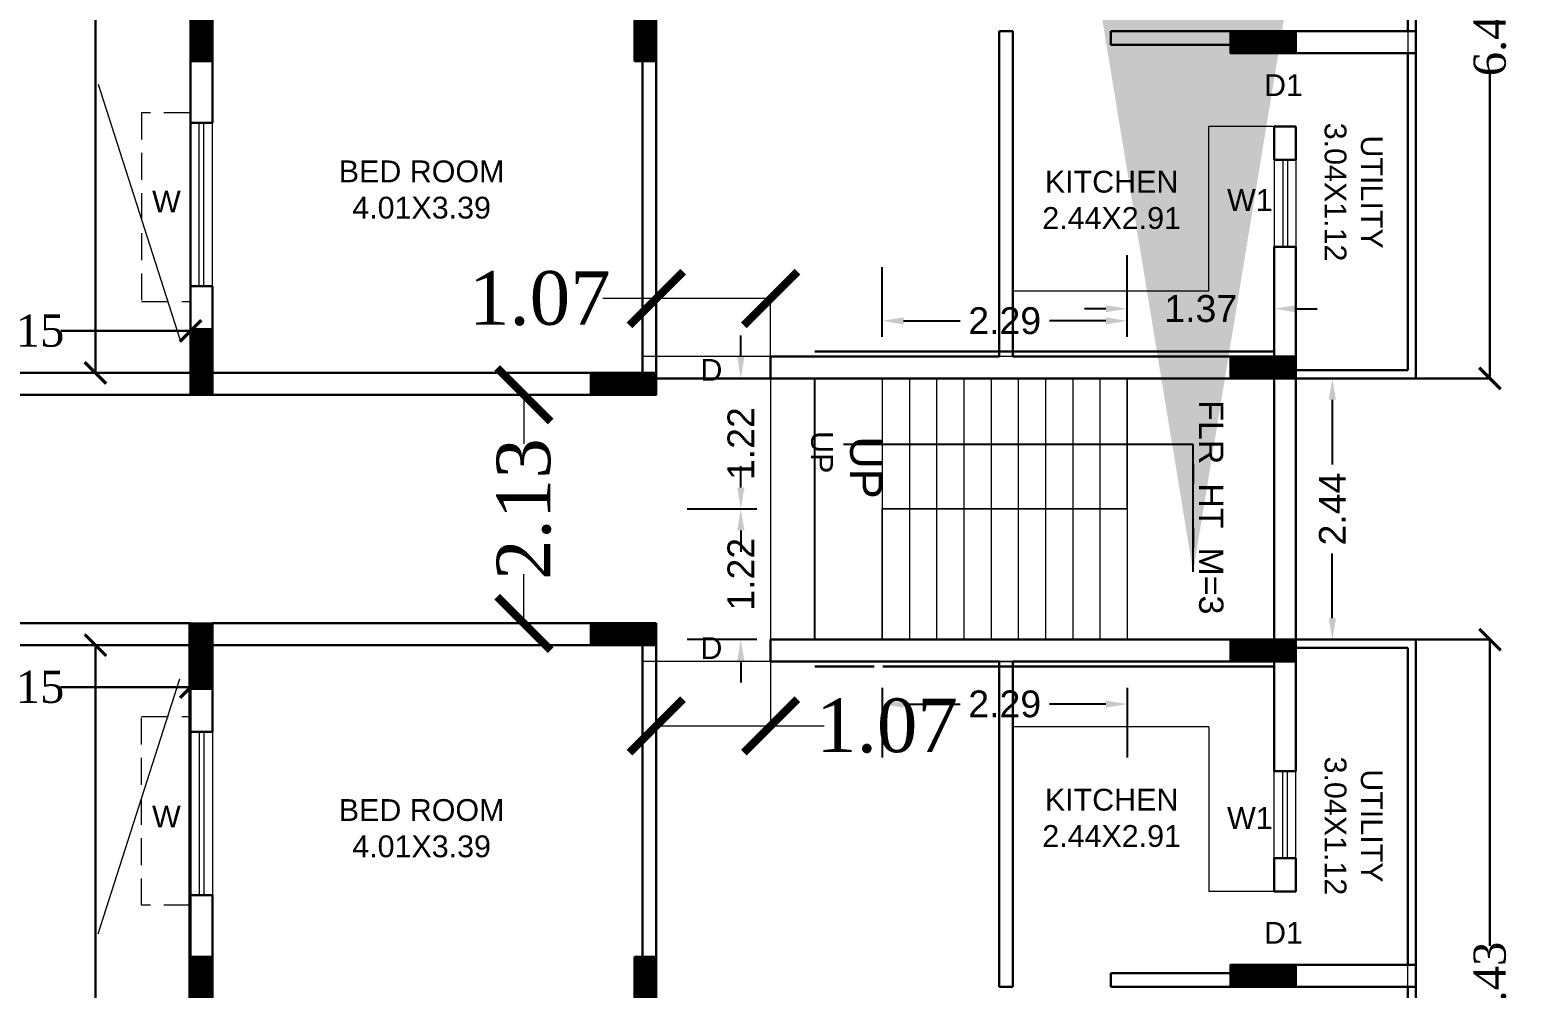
# Model space of a CAD drawing. Header units: metres. Extents: x 0 to 63445, y 32361 to 32804.
# Drawn here: x 63221.34 to 63235.29, y 32759.24 to 32768.19 of the extents above; entities that cross this region are included whole.
import ezdxf

# ---------------------------------------------------------------- set-up
doc = ezdxf.new("R2010")
doc.units = ezdxf.units.M
doc.header["$MEASUREMENT"] = 0
doc.header["$PDMODE"] = 34
doc.header["$PDSIZE"] = -10
for name, pattern in [('CONTINULUS', [0]), ('DASHED', [0.75, 0.5, -0.25]), ('DASHED2', [0.375, 0.25, -0.125])]:
    doc.linetypes.add(name, pattern=pattern)
doc.layers.get('0').update_dxf_attribs({"lineweight": 25})
for name, color, linetype, lineweight in [('BLK_1_FLR_1_BLT_UP_AREA', 14, 'DASHED', 9), ('BLK_1_FLR_1_BLT_UP_AREA_DEDUCT', 41, 'DASHED', 9), ('BLK_1_FLR_1_EXIT_WIDTH_DOOR', 7, 'Continuous', 0), ('BLK_1_FLR_1_EXIT_WIDTH_STAIR', 7, 'Continuous', 0), ('BLK_1_FLR_1_STAIR_2', 7, 'Continuous', 0), ('BLK_1_FLR_1_STAIR_2_FLIGHT_2', 7, 'Continuous', 0), ('BLK_1_FLR_1_STAIR_2_LANDING_1', 7, 'Continuous', 0), ('BLK_1_FLR_1_UNITFA', 7, 'Continuous', 0), ('COLUMN', 1, 'Continuous', 30), ('elev', 252, 'Continuous', 20), ('hatch', 251, 'Continuous', 20), ('STEPS', 114, 'Continuous', 20), ('TEXT-2', 65, 'Continuous', 18), ('wall', 7, 'Continuous', 30), ('window', 154, 'Continuous', 9)]:
    doc.layers.add(name, color=color, linetype=linetype, lineweight=lineweight)
doc.layers.add('BLK_1_FLR_1_STAIR_2_FLIGHT_1', color=7, linetype='Continuous', lineweight=0, true_color=0xffffff)
doc.layers.add('text', color=65, linetype='Continuous')
doc.styles.add('AutoDCRFont', font='arial.ttf')
doc.styles.add('PreDCRFont', font='arial.ttf', dxfattribs={"height": 0.25})
doc.styles.add('small int', font='arial.ttf', dxfattribs={"height": 18})
doc.styles.get("Standard").update_dxf_attribs({"font": 'arial.ttf', "height": 0.4})
doc.styles.add('style2', font='arial.ttf', dxfattribs={"height": 0.25})
doc.styles.add('TNR', font='times.ttf', dxfattribs={"height": 0.5})
doc.dimstyles.new('ARCHANA', dxfattribs={"dimscale": 0, "dimtxt": 0.5, "dimasz": 0.5, "dimexe": 0, "dimexo": 0, "dimgap": 0, "dimtad": 0, "dimzin": 0, "dimdsep": 46, "dimtxsty": 'TNR', "dimblk": 'ARCHTICK', "dimcen": 0.09, "dimclrd": 36, "dimclre": 36, "dimclrt": 7, "dimadec": 0, "dimazin": 0, "dimtfac": 1, "dimtofl": 0, "dimtmove": 0, "dimatfit": 3, "dimldrblk": 'ARCHTICK', "dimfxl": 1, "dimfrac": 2, "dimtolj": 1, "dimtzin": 0, "dimlwd": -1, "dimlwe": -1, "dimarcsym": 0})
doc.dimstyles.new('Copy of Standard2', dxfattribs={"dimtxt": 0.25, "dimasz": 0.2, "dimexe": 0.5, "dimexo": 0.3, "dimgap": 0.09, "dimtad": 0, "dimtoh": 1, "dimzin": 0, "dimdsep": 46, "dimtxsty": 'PreDCRFont', "dimcen": 0.025, "dimdle": 0.1, "dimadec": 0, "dimazin": 0, "dimtfac": 1, "dimtofl": 0, "dimtmove": 2, "dimatfit": 3, "dimfxl": 0.18, "dimtolj": 1, "dimtzin": 0, "dimarcsym": 0})
doc.dimstyles.new('STD', dxfattribs={"dimtxt": 10, "dimasz": 10, "dimexe": 0, "dimexo": 0, "dimgap": 0.09, "dimtad": 0, "dimdec": 0, "dimzin": 0, "dimdsep": 46, "dimlunit": 4, "dimtxsty": 'small int', "dimcen": 0.09, "dimclrd": 75, "dimclre": 75, "dimadec": 0, "dimazin": 0, "dimtfac": 1, "dimtdec": 0, "dimtofl": 0, "dimtmove": 0, "dimatfit": 3, "dimfxl": 1, "dimtolj": 1, "dimtzin": 0, "dimarcsym": 0})

# ---------------------------------------------------------------- blocks, each defined once
blk = doc.blocks.new('A$C7D115503')
at = {"layer": 'COLUMN', "ltscale": 3}
h = blk.add_hatch(dxfattribs=at)
h.set_pattern_fill('ANSI31', color=256, style=0)
h.paths.add_polyline_path([(-14.36, -11.59), (-6.36, -11.59), (-6.36, 12.41), (-14.36, 12.41)])
at = {"layer": 'COLUMN', "ltscale": 0.05}
for p, q in [((-14.36, 12.41), (-6.36, 12.41)), ((-14.36, 12.41), (-14.36, -11.59)), ((-6.36, 12.41), (-6.36, -11.59)), ((-6.36, -11.59), (-14.36, -11.59))]:
    blk.add_line(p, q, dxfattribs=at)
blk = doc.blocks.new('_ArchTick')
at = {"color": 0, "linetype": 'ByBlock', "const_width": 0.15}
blk.add_lwpolyline([(-0.5, -0.5), (0.5, 0.5)], dxfattribs=at)
blk = doc.blocks.new('*D260')
at = {"layer": 'Defpoints', "color": 0, "ltscale": 0.5, "transparency": 16777216}
for p in [(63219.694, 32765.377), (63219.694, 32764.985), (63222.843, 32764.985)]:
    blk.add_point(p, dxfattribs=at)
at = {"layer": 'wall', "color": 36, "ltscale": 0.5, "transparency": 16777216}
for p, q in [((63219.694, 32764.985), (63219.694, 32765.377)), ((63219.694, 32765.377), (63220.904, 32765.377)), ((63222.843, 32765.377), (63221.632, 32765.377)), ((63222.843, 32764.985), (63222.843, 32765.377))]:
    blk.add_line(p, q, dxfattribs=at)
at = {"layer": 'wall', "color": 36, "ltscale": 0.5, "transparency": 16777216, "xscale": 0.2, "yscale": 0.2, "zscale": 0.2, "rotation": 180}
blk.add_blockref('_ArchTick', (63219.694, 32765.377), dxfattribs=at)
at = {"layer": 'wall', "color": 36, "ltscale": 0.5, "transparency": 16777216, "xscale": 0.2, "yscale": 0.2, "zscale": 0.2}
blk.add_blockref('_ArchTick', (63222.843, 32765.377), dxfattribs=at)
at = {"layer": 'wall', "color": 7, "ltscale": 0.5, "transparency": 16777216, "insert": (63221.268, 32765.377), "char_height": 0.5, "attachment_point": 5, "style": 'TNR'}
blk.add_mtext('\\A1;{\\H0.6x;3.15}', dxfattribs=at)
blk = doc.blocks.new('*D261')
at = {"layer": 'Defpoints', "color": 0, "ltscale": 0.5, "transparency": 16777216}
for p in [(63221.955, 32774.824), (63222.843, 32774.824), (63222.843, 32764.985)]:
    blk.add_point(p, dxfattribs=at)
at = {"layer": 'wall', "color": 36, "ltscale": 0.5, "transparency": 16777216}
for p, q in [((63222.843, 32774.824), (63221.955, 32774.824)), ((63221.955, 32774.824), (63221.955, 32770.276)), ((63221.955, 32764.985), (63221.955, 32769.533)), ((63222.843, 32764.985), (63221.955, 32764.985))]:
    blk.add_line(p, q, dxfattribs=at)
at = {"layer": 'wall', "color": 36, "ltscale": 0.5, "transparency": 16777216, "xscale": 0.2, "yscale": 0.2, "zscale": 0.2}
for p, rotation in [((63221.955, 32774.824), 90), ((63221.955, 32764.985), 270)]:
    blk.add_blockref('_ArchTick', p, dxfattribs=dict(at, rotation=rotation))
at = {"layer": 'wall', "color": 7, "ltscale": 0.5, "transparency": 16777216, "insert": (63221.955, 32769.905), "char_height": 0.5, "attachment_point": 5, "rotation": 90, "style": 'TNR'}
blk.add_mtext('\\A1;{\\H0.6x;9.84}', dxfattribs=at)
blk = doc.blocks.new('*D218')
at = {"layer": 'Defpoints', "color": 0, "ltscale": 0.5, "transparency": 16777216}
for p in [(63234.251, 32771.365), (63234.967, 32771.365), (63234.251, 32764.934)]:
    blk.add_point(p, dxfattribs=at)
at = {"layer": 'wall', "color": 36, "ltscale": 0.5, "transparency": 16777216}
for p, q in [((63234.251, 32771.365), (63234.967, 32771.365)), ((63234.967, 32771.365), (63234.967, 32768.509)), ((63234.967, 32764.934), (63234.967, 32767.79)), ((63234.251, 32764.934), (63234.967, 32764.934))]:
    blk.add_line(p, q, dxfattribs=at)
at = {"layer": 'wall', "color": 36, "ltscale": 0.5, "transparency": 16777216, "xscale": 0.2, "yscale": 0.2, "zscale": 0.2}
for p, rotation in [((63234.967, 32771.365), 90), ((63234.967, 32764.934), 270)]:
    blk.add_blockref('_ArchTick', p, dxfattribs=dict(at, rotation=rotation))
at = {"layer": 'wall', "color": 7, "ltscale": 0.5, "transparency": 16777216, "insert": (63234.967, 32768.15), "char_height": 0.5, "attachment_point": 5, "rotation": 90, "style": 'TNR'}
blk.add_mtext('\\A1;{\\H0.6x;6.43}', dxfattribs=at)
blk = doc.blocks.new('*D238')
at = {"layer": 'Defpoints', "color": 0, "ltscale": 0.5, "transparency": 16777216}
for p in [(63219.694, 32762.445), (63222.843, 32762.445), (63219.694, 32762.053)]:
    blk.add_point(p, dxfattribs=at)
at = {"layer": 'wall', "color": 36, "ltscale": 0.5, "transparency": 16777216}
for p, q in [((63219.694, 32762.445), (63219.694, 32762.053)), ((63222.843, 32762.445), (63222.843, 32762.053)), ((63219.694, 32762.053), (63220.904, 32762.053)), ((63222.843, 32762.053), (63221.632, 32762.053))]:
    blk.add_line(p, q, dxfattribs=at)
at = {"layer": 'wall', "color": 36, "ltscale": 0.5, "transparency": 16777216, "xscale": 0.2, "yscale": 0.2, "zscale": 0.2, "rotation": 180}
blk.add_blockref('_ArchTick', (63219.694, 32762.053), dxfattribs=at)
at = {"layer": 'wall', "color": 36, "ltscale": 0.5, "transparency": 16777216, "xscale": 0.2, "yscale": 0.2, "zscale": 0.2}
blk.add_blockref('_ArchTick', (63222.843, 32762.053), dxfattribs=at)
at = {"layer": 'wall', "color": 7, "ltscale": 0.5, "transparency": 16777216, "insert": (63221.268, 32762.053), "char_height": 0.5, "attachment_point": 5, "style": 'TNR'}
blk.add_mtext('\\A1;{\\H0.6x;3.15}', dxfattribs=at)
blk = doc.blocks.new('*D239')
at = {"layer": 'Defpoints', "color": 0, "ltscale": 0.5, "transparency": 16777216}
for p in [(63222.843, 32762.445), (63221.955, 32752.606), (63222.843, 32752.606)]:
    blk.add_point(p, dxfattribs=at)
at = {"layer": 'wall', "color": 36, "ltscale": 0.5, "transparency": 16777216}
for p, q in [((63222.843, 32762.445), (63221.955, 32762.445)), ((63221.955, 32762.445), (63221.955, 32757.897)), ((63221.955, 32752.606), (63221.955, 32757.155)), ((63222.843, 32752.606), (63221.955, 32752.606))]:
    blk.add_line(p, q, dxfattribs=at)
at = {"layer": 'wall', "color": 36, "ltscale": 0.5, "transparency": 16777216, "xscale": 0.2, "yscale": 0.2, "zscale": 0.2}
for p, rotation in [((63221.955, 32762.445), 90), ((63221.955, 32752.606), 270)]:
    blk.add_blockref('_ArchTick', p, dxfattribs=dict(at, rotation=rotation))
at = {"layer": 'wall', "color": 7, "ltscale": 0.5, "transparency": 16777216, "insert": (63221.955, 32757.526), "char_height": 0.5, "attachment_point": 5, "rotation": 90, "style": 'TNR'}
blk.add_mtext('\\A1;{\\H0.6x;9.84}', dxfattribs=at)
blk = doc.blocks.new('*D241')
at = {"layer": 'Defpoints', "color": 0, "ltscale": 0.5, "transparency": 16777216}
for p in [(63234.251, 32762.496), (63234.251, 32756.065), (63234.967, 32756.065)]:
    blk.add_point(p, dxfattribs=at)
at = {"layer": 'wall', "color": 36, "ltscale": 0.5, "transparency": 16777216}
for p, q in [((63234.251, 32762.496), (63234.967, 32762.496)), ((63234.967, 32762.496), (63234.967, 32759.64)), ((63234.967, 32756.065), (63234.967, 32758.921)), ((63234.251, 32756.065), (63234.967, 32756.065))]:
    blk.add_line(p, q, dxfattribs=at)
at = {"layer": 'wall', "color": 36, "ltscale": 0.5, "transparency": 16777216, "xscale": 0.2, "yscale": 0.2, "zscale": 0.2}
for p, rotation in [((63234.967, 32762.496), 90), ((63234.967, 32756.065), 270)]:
    blk.add_blockref('_ArchTick', p, dxfattribs=dict(at, rotation=rotation))
at = {"layer": 'wall', "color": 7, "ltscale": 0.5, "transparency": 16777216, "insert": (63234.967, 32759.281), "char_height": 0.5, "attachment_point": 5, "rotation": 90, "style": 'TNR'}
blk.add_mtext('\\A1;{\\H0.6x;6.43}', dxfattribs=at)
blk = doc.blocks.new('*D421')
at = {"layer": 'BLK_1_FLR_1_STAIR_2_FLIGHT_1', "color": 0, "linetype": 'Continuous', "lineweight": -2, "transparency": 16777216}
for p, q in [((63229.296, 32765.321), (63229.296, 32765.971)), ((63231.582, 32765.321), (63231.582, 32765.971)), ((63229.496, 32765.471), (63230.022, 32765.471)), ((63231.382, 32765.471), (63230.856, 32765.471))]:
    blk.add_line(p, q, dxfattribs=at)
at = {"layer": 'BLK_1_FLR_1_STAIR_2_FLIGHT_1', "color": 0, "linetype": 'Continuous', "transparency": 16777216}
for points in [[(63229.496, 32765.504), (63229.496, 32765.437), (63229.296, 32765.471)], [(63231.382, 32765.504), (63231.382, 32765.437), (63231.582, 32765.471)]]:
    blk.add_solid(points, dxfattribs=at)
at = {"layer": 'Defpoints', "color": 0, "linetype": 'Continuous', "transparency": 16777216}
for p in [(63229.296, 32765.471), (63229.296, 32764.934), (63231.582, 32764.934)]:
    blk.add_point(p, dxfattribs=at)
at = {"layer": 'BLK_1_FLR_1_STAIR_2_FLIGHT_1', "color": 0, "linetype": 'Continuous', "transparency": 16777216, "insert": (63230.439, 32765.471), "char_height": 0.25, "attachment_point": 5, "style": 'PreDCRFont'}
blk.add_mtext('\\A1;2.29', dxfattribs=at)
blk = doc.blocks.new('*D422')
at = {"layer": 'BLK_1_FLR_1_STAIR_2_FLIGHT_1', "color": 0, "linetype": 'Continuous', "lineweight": -2, "transparency": 16777216}
for p, q in [((63227.977, 32765.134), (63227.977, 32765.334)), ((63228.127, 32764.934), (63227.477, 32764.934)), ((63228.127, 32763.715), (63227.477, 32763.715)), ((63227.977, 32763.515), (63227.977, 32763.315))]:
    blk.add_line(p, q, dxfattribs=at)
at = {"layer": 'BLK_1_FLR_1_STAIR_2_FLIGHT_1', "color": 0, "linetype": 'Continuous', "transparency": 16777216}
for points in [[(63227.943, 32765.134), (63228.01, 32765.134), (63227.977, 32764.934)], [(63227.943, 32763.515), (63228.01, 32763.515), (63227.977, 32763.715)]]:
    blk.add_solid(points, dxfattribs=at)
at = {"layer": 'Defpoints', "color": 0, "linetype": 'Continuous', "transparency": 16777216}
for p in [(63229.296, 32764.934), (63227.977, 32763.715), (63229.296, 32763.715)]:
    blk.add_point(p, dxfattribs=at)
at = {"layer": 'BLK_1_FLR_1_STAIR_2_FLIGHT_1', "color": 0, "linetype": 'Continuous', "transparency": 16777216, "insert": (63227.977, 32764.325), "char_height": 0.25, "attachment_point": 5, "rotation": 90, "style": 'PreDCRFont'}
blk.add_mtext('\\A1;1.22', dxfattribs=at)
blk = doc.blocks.new('*D423')
at = {"layer": 'BLK_1_FLR_1_STAIR_2_FLIGHT_2', "color": 0, "linetype": 'Continuous', "lineweight": -2, "transparency": 16777216}
for p, q in [((63229.296, 32762.045), (63229.296, 32761.395)), ((63231.582, 32762.045), (63231.582, 32761.395)), ((63229.496, 32761.895), (63230.022, 32761.895)), ((63231.382, 32761.895), (63230.856, 32761.895))]:
    blk.add_line(p, q, dxfattribs=at)
at = {"layer": 'BLK_1_FLR_1_STAIR_2_FLIGHT_2', "color": 0, "linetype": 'Continuous', "transparency": 16777216}
for points in [[(63229.496, 32761.928), (63229.496, 32761.861), (63229.296, 32761.895)], [(63231.382, 32761.928), (63231.382, 32761.861), (63231.582, 32761.895)]]:
    blk.add_solid(points, dxfattribs=at)
at = {"layer": 'Defpoints', "color": 0, "linetype": 'Continuous', "transparency": 16777216}
for p in [(63229.296, 32762.496), (63231.582, 32762.496), (63229.296, 32761.895)]:
    blk.add_point(p, dxfattribs=at)
at = {"layer": 'BLK_1_FLR_1_STAIR_2_FLIGHT_2', "color": 0, "linetype": 'Continuous', "transparency": 16777216, "insert": (63230.439, 32761.895), "char_height": 0.25, "attachment_point": 5, "style": 'PreDCRFont'}
blk.add_mtext('\\A1;2.29', dxfattribs=at)
blk = doc.blocks.new('*D424')
at = {"layer": 'BLK_1_FLR_1_STAIR_2_FLIGHT_2', "color": 0, "linetype": 'Continuous', "lineweight": -2, "transparency": 16777216}
for p, q in [((63227.977, 32763.915), (63227.977, 32764.115)), ((63228.127, 32763.715), (63227.477, 32763.715)), ((63228.127, 32762.496), (63227.477, 32762.496)), ((63227.977, 32762.296), (63227.977, 32762.096))]:
    blk.add_line(p, q, dxfattribs=at)
at = {"layer": 'BLK_1_FLR_1_STAIR_2_FLIGHT_2', "color": 0, "linetype": 'Continuous', "transparency": 16777216}
for points in [[(63227.943, 32763.915), (63228.01, 32763.915), (63227.977, 32763.715)], [(63227.943, 32762.296), (63228.01, 32762.296), (63227.977, 32762.496)]]:
    blk.add_solid(points, dxfattribs=at)
at = {"layer": 'Defpoints', "color": 0, "linetype": 'Continuous', "transparency": 16777216}
for p in [(63229.296, 32763.715), (63227.977, 32762.496), (63228.696, 32762.496)]:
    blk.add_point(p, dxfattribs=at)
at = {"layer": 'BLK_1_FLR_1_STAIR_2_FLIGHT_2', "color": 0, "linetype": 'Continuous', "transparency": 16777216, "insert": (63227.977, 32763.106), "char_height": 0.25, "attachment_point": 5, "rotation": 90, "style": 'PreDCRFont'}
blk.add_mtext('\\A1;1.22', dxfattribs=at)
blk = doc.blocks.new('*D425')
at = {"layer": 'BLK_1_FLR_1_STAIR_2_LANDING_1', "color": 0, "lineweight": -2, "transparency": 16777216}
for p, q in [((63231.582, 32765.434), (63231.582, 32766.084)), ((63232.954, 32765.434), (63232.954, 32766.084)), ((63231.382, 32765.584), (63231.182, 32765.584)), ((63233.154, 32765.584), (63233.354, 32765.584))]:
    blk.add_line(p, q, dxfattribs=at)
at = {"layer": 'BLK_1_FLR_1_STAIR_2_LANDING_1', "color": 0, "transparency": 16777216}
for points in [[(63231.382, 32765.617), (63231.382, 32765.551), (63231.582, 32765.584)], [(63233.154, 32765.617), (63233.154, 32765.551), (63232.954, 32765.584)]]:
    blk.add_solid(points, dxfattribs=at)
at = {"layer": 'Defpoints', "color": 0, "transparency": 16777216}
for p in [(63232.954, 32765.584), (63231.582, 32764.934), (63232.954, 32764.934)]:
    blk.add_point(p, dxfattribs=at)
at = {"layer": 'BLK_1_FLR_1_STAIR_2_LANDING_1', "color": 0, "transparency": 16777216, "insert": (63232.268, 32765.584), "char_height": 0.25, "attachment_point": 5, "style": 'PreDCRFont'}
blk.add_mtext('\\A1;1.37', dxfattribs=at)
blk = doc.blocks.new('*D426')
at = {"layer": 'BLK_1_FLR_1_STAIR_2_LANDING_1', "color": 0, "lineweight": -2, "transparency": 16777216}
for p, q in [((63233.346, 32764.934), (63233.996, 32764.934)), ((63233.496, 32764.734), (63233.496, 32764.131)), ((63233.496, 32762.696), (63233.496, 32763.299)), ((63233.346, 32762.496), (63233.996, 32762.496))]:
    blk.add_line(p, q, dxfattribs=at)
at = {"layer": 'BLK_1_FLR_1_STAIR_2_LANDING_1', "color": 0, "transparency": 16777216}
for points in [[(63233.463, 32764.734), (63233.53, 32764.734), (63233.496, 32764.934)], [(63233.463, 32762.696), (63233.53, 32762.696), (63233.496, 32762.496)]]:
    blk.add_solid(points, dxfattribs=at)
at = {"layer": 'Defpoints', "color": 0, "transparency": 16777216}
for p in [(63232.954, 32764.934), (63232.954, 32762.496), (63233.496, 32762.496)]:
    blk.add_point(p, dxfattribs=at)
at = {"layer": 'BLK_1_FLR_1_STAIR_2_LANDING_1', "color": 0, "transparency": 16777216, "insert": (63233.496, 32763.715), "char_height": 0.25, "attachment_point": 5, "rotation": 90, "style": 'PreDCRFont'}
blk.add_mtext('\\A1;2.44', dxfattribs=at)
blk = doc.blocks.new('*D969')
at = {"layer": 'BLK_1_FLR_1_EXIT_WIDTH_STAIR', "color": 36, "ltscale": 0.5, "transparency": 16777216}
for p, q in [((63225.293, 32764.782), (63225.953, 32764.782)), ((63225.953, 32764.782), (63225.953, 32764.323)), ((63225.953, 32762.648), (63225.953, 32763.108)), ((63225.293, 32762.648), (63225.953, 32762.648))]:
    blk.add_line(p, q, dxfattribs=at)
at = {"layer": 'Defpoints', "color": 0, "ltscale": 0.5, "transparency": 16777216}
for p in [(63225.293, 32764.782), (63225.953, 32764.782), (63225.293, 32762.648)]:
    blk.add_point(p, dxfattribs=at)
at = {"layer": 'BLK_1_FLR_1_EXIT_WIDTH_STAIR', "color": 36, "ltscale": 0.5, "transparency": 16777216, "xscale": 0.5, "yscale": 0.5, "zscale": 0.5}
for p, rotation in [((63225.953, 32764.782), 90), ((63225.953, 32762.648), 270)]:
    blk.add_blockref('_ArchTick', p, dxfattribs=dict(at, rotation=rotation))
at = {"layer": 'BLK_1_FLR_1_EXIT_WIDTH_STAIR', "color": 7, "ltscale": 0.5, "transparency": 16777216, "insert": (63225.953, 32763.715), "char_height": 0.5, "attachment_point": 5, "rotation": 90, "style": 'TNR'}
blk.add_mtext('\\A1;2.13', dxfattribs=at)
blk = doc.blocks.new('*D991')
at = {"layer": 'BLK_1_FLR_1_EXIT_WIDTH_DOOR', "color": 36, "ltscale": 0.5, "transparency": 16777216}
for p, q in [((63227.188, 32762.648), (63227.188, 32761.691)), ((63228.255, 32762.496), (63228.255, 32761.691)), ((63227.188, 32761.691), (63228.255, 32761.691)), ((63228.255, 32761.691), (63228.755, 32761.691))]:
    blk.add_line(p, q, dxfattribs=at)
at = {"layer": 'Defpoints', "color": 0, "ltscale": 0.5, "transparency": 16777216}
for p in [(63227.188, 32762.648), (63228.255, 32762.496), (63228.255, 32761.691)]:
    blk.add_point(p, dxfattribs=at)
at = {"layer": 'BLK_1_FLR_1_EXIT_WIDTH_DOOR', "color": 36, "ltscale": 0.5, "transparency": 16777216, "xscale": 0.5, "yscale": 0.5, "zscale": 0.5, "rotation": 180}
blk.add_blockref('_ArchTick', (63227.188, 32761.691), dxfattribs=at)
at = {"layer": 'BLK_1_FLR_1_EXIT_WIDTH_DOOR', "color": 36, "ltscale": 0.5, "transparency": 16777216, "xscale": 0.5, "yscale": 0.5, "zscale": 0.5}
blk.add_blockref('_ArchTick', (63228.255, 32761.691), dxfattribs=at)
at = {"layer": 'BLK_1_FLR_1_EXIT_WIDTH_DOOR', "color": 7, "ltscale": 0.5, "transparency": 16777216, "insert": (63229.341, 32761.691), "char_height": 0.5, "attachment_point": 5, "style": 'TNR'}
blk.add_mtext('\\A1;1.07', dxfattribs=at)
blk = doc.blocks.new('*D992')
at = {"layer": 'BLK_1_FLR_1_EXIT_WIDTH_DOOR', "color": 36, "ltscale": 0.5, "transparency": 16777216}
for p, q in [((63227.188, 32765.679), (63226.688, 32765.679)), ((63227.188, 32765.271), (63227.188, 32765.679)), ((63228.255, 32765.679), (63227.188, 32765.679)), ((63228.255, 32765.138), (63228.255, 32765.679))]:
    blk.add_line(p, q, dxfattribs=at)
at = {"layer": 'Defpoints', "color": 0, "ltscale": 0.5, "transparency": 16777216}
for p in [(63227.188, 32765.679), (63227.188, 32765.271), (63228.255, 32765.138)]:
    blk.add_point(p, dxfattribs=at)
at = {"layer": 'BLK_1_FLR_1_EXIT_WIDTH_DOOR', "color": 36, "ltscale": 0.5, "transparency": 16777216, "xscale": 0.5, "yscale": 0.5, "zscale": 0.5, "rotation": 180}
blk.add_blockref('_ArchTick', (63227.188, 32765.679), dxfattribs=at)
at = {"layer": 'BLK_1_FLR_1_EXIT_WIDTH_DOOR', "color": 36, "ltscale": 0.5, "transparency": 16777216, "xscale": 0.5, "yscale": 0.5, "zscale": 0.5}
blk.add_blockref('_ArchTick', (63228.255, 32765.679), dxfattribs=at)
at = {"layer": 'BLK_1_FLR_1_EXIT_WIDTH_DOOR', "color": 7, "ltscale": 0.5, "transparency": 16777216, "insert": (63226.101, 32765.679), "char_height": 0.5, "attachment_point": 5, "style": 'TNR'}
blk.add_mtext('\\A1;1.07', dxfattribs=at)

msp = doc.modelspace()

# ---------------------------------------------------------------- linework, layer by layer
at = {"layer": 'BLK_1_FLR_1_BLT_UP_AREA', "color": 14, "linetype": 'CONTINULUS', "ltscale": 0.05}
msp.add_lwpolyline([(63170.8973, 32752.6065), (63233.1569, 32752.6065), (63233.1569, 32754.2153), (63233.7665, 32754.2153), (63233.7665, 32756.0653), (63234.2761, 32756.0653), (63234.2761, 32762.496), (63233.1569, 32762.496), (63233.1569, 32764.9344), (63234.2761, 32764.9344), (63234.2761, 32771.3651), (63233.7665, 32771.3651), (63233.7665, 32773.2151), (63233.1569, 32773.2151), (63233.1569, 32774.8239), (63170.8973, 32774.8239)], dxfattribs=at)
at = {"layer": 'BLK_1_FLR_1_BLT_UP_AREA_DEDUCT', "color": 14, "linetype": 'Continuous'}
for points in [[(63222.8426, 32764.782), (63219.694, 32764.782), (63219.694, 32774.8239), (63222.8426, 32774.8239)], [(63222.8249, 32752.6065), (63219.6764, 32752.6065), (63219.6764, 32762.6484), (63222.8249, 32762.6484)]]:
    msp.add_lwpolyline(points, close=True, dxfattribs=at)
at = {"layer": 'BLK_1_FLR_1_STAIR_2'}
msp.add_lwpolyline([(63228.2545, 32765.1376), (63228.2545, 32762.2927), (63233.1569, 32762.2927), (63233.1569, 32765.1376)], close=True, dxfattribs=at)
at = {"layer": 'BLK_1_FLR_1_STAIR_2_FLIGHT_1', "color": 3}
for p, q in [((63229.296, 32764.9344), (63229.296, 32763.7152)), ((63229.55, 32764.9344), (63229.55, 32763.7152)), ((63229.804, 32764.9344), (63229.804, 32763.7152)), ((63230.058, 32764.9344), (63230.058, 32763.7152)), ((63230.312, 32764.9344), (63230.312, 32763.7152)), ((63230.566, 32764.9344), (63230.566, 32763.7152)), ((63230.82, 32764.9344), (63230.82, 32763.7152)), ((63231.074, 32764.9344), (63231.074, 32763.7152)), ((63231.328, 32764.9344), (63231.328, 32763.7152)), ((63231.582, 32764.9344), (63231.582, 32763.7152))]:
    msp.add_line(p, q, dxfattribs=at)
at = {"layer": 'BLK_1_FLR_1_STAIR_2_FLIGHT_1'}
msp.add_lwpolyline([(63229.296, 32764.9344), (63229.296, 32763.7152), (63231.582, 32763.7152), (63231.582, 32764.9344)], close=True, dxfattribs=at)
at = {"layer": 'BLK_1_FLR_1_STAIR_2_FLIGHT_2', "color": 3}
for p, q in [((63229.296, 32763.7152), (63229.296, 32762.496)), ((63229.55, 32763.7152), (63229.55, 32762.496)), ((63229.804, 32763.7152), (63229.804, 32762.496)), ((63230.058, 32763.7152), (63230.058, 32762.496)), ((63230.312, 32763.7152), (63230.312, 32762.496)), ((63230.566, 32763.7152), (63230.566, 32762.496)), ((63230.82, 32763.7152), (63230.82, 32762.496)), ((63231.074, 32763.7152), (63231.074, 32762.496)), ((63231.328, 32763.7152), (63231.328, 32762.496)), ((63231.582, 32763.7152), (63231.582, 32762.496))]:
    msp.add_line(p, q, dxfattribs=at)
at = {"layer": 'BLK_1_FLR_1_STAIR_2_FLIGHT_2'}
msp.add_lwpolyline([(63229.296, 32762.496), (63229.296, 32763.7152), (63231.582, 32763.7152), (63231.582, 32762.496)], close=True, dxfattribs=at)
at = {"layer": 'BLK_1_FLR_1_STAIR_2_LANDING_1'}
msp.add_lwpolyline([(63231.582, 32764.9344), (63231.582, 32762.496), (63232.9537, 32762.496), (63232.9537, 32764.9344)], close=True, dxfattribs=at)
at = {"layer": 'BLK_1_FLR_1_UNITFA', "color": 3, "ltscale": 0.5}
for points in [[(63234.1999, 32765.0106), (63233.1569, 32765.0106), (63233.1569, 32765.1376), (63227.0607, 32765.1376), (63227.0607, 32764.9852), (63223.0458, 32764.9852), (63223.0458, 32774.6207), (63232.9537, 32774.6207), (63232.9537, 32773.0119), (63233.5642, 32773.0119), (63233.5633, 32771.2338), (63234.1999, 32771.2338), (63234.1999, 32765.0106)], [(63234.1999, 32762.4197), (63233.1569, 32762.4197), (63233.1569, 32762.2927), (63227.0607, 32762.2927), (63227.0607, 32762.4451), (63223.0458, 32762.4451), (63223.0458, 32752.8097), (63232.9537, 32752.8097), (63232.9537, 32754.4185), (63233.5642, 32754.4185), (63233.5633, 32756.1966), (63234.1999, 32756.1966), (63234.1999, 32762.4197)]]:
    msp.add_lwpolyline(points, close=True, dxfattribs=at)
at = {"layer": 'elev', "ltscale": 0.05}
for p, q in [((63232.344, 32765.7472), (63232.344, 32767.284)), ((63232.9537, 32767.284), (63232.344, 32767.284)), ((63232.344, 32765.7472), (63230.5152, 32765.7472)), ((63232.344, 32761.6831), (63230.5152, 32761.6831)), ((63232.344, 32761.6831), (63232.344, 32760.1464)), ((63232.9537, 32760.1464), (63232.344, 32760.1464))]:
    msp.add_line(p, q, dxfattribs=at)
at = {"layer": 'hatch', "linetype": 'DASHED2', "ltscale": 10}
for p, q in [((63219.694, 32774.8228), (63222.8426, 32764.9852)), ((63219.694, 32752.6076), (63222.8426, 32762.4451))]:
    msp.add_line(p, q, dxfattribs=at)
at = {"layer": 'STEPS'}
for p, q in [((63229.296, 32764.9344), (63229.296, 32762.496)), ((63229.55, 32764.9344), (63229.55, 32762.496)), ((63229.804, 32764.9344), (63229.804, 32762.496)), ((63230.058, 32764.9344), (63230.058, 32762.496)), ((63230.312, 32764.9344), (63230.312, 32762.496)), ((63230.566, 32764.9344), (63230.566, 32762.496)), ((63230.82, 32764.9344), (63230.82, 32762.496)), ((63231.074, 32764.9344), (63231.074, 32762.496)), ((63231.328, 32764.9344), (63231.328, 32762.496)), ((63231.582, 32764.9344), (63231.582, 32762.496)), ((63231.582, 32763.7152), (63229.296, 32763.7152))]:
    msp.add_line(p, q, dxfattribs=at)
at = {"layer": 'text', "linetype": 'Continuous'}
msp.add_line((63228.6685, 32762.496), (63228.6685, 32764.9344), dxfattribs=at)
at = {"layer": 'wall', "ltscale": 0.05}
for p, q in [((63234.2761, 32768.173), (63234.2761, 32771.3651)), ((63234.1999, 32768.173), (63234.1999, 32771.2889)), ((63222.8426, 32767.3192), (63222.8426, 32768.9993)), ((63223.0458, 32767.3192), (63223.0458, 32768.3762)), ((63230.3882, 32765.1376), (63230.3882, 32768.173)), ((63230.3882, 32768.173), (63230.5152, 32768.173)), ((63230.3882, 32768.173), (63230.5152, 32768.173)), ((63230.5152, 32765.1376), (63230.5152, 32768.173)), ((63231.4296, 32768.046), (63231.4296, 32768.173)), ((63231.4296, 32768.173), (63232.9537, 32768.173)), ((63231.4296, 32768.173), (63233.1569, 32768.173)), ((63233.1569, 32767.9698), (63233.1569, 32768.173)), ((63233.1569, 32768.173), (63233.1569, 32767.9698)), ((63227.0607, 32764.9852), (63227.0607, 32768.1222)), ((63227.1877, 32764.782), (63227.1877, 32768.1222)), ((63231.4296, 32768.046), (63232.9537, 32768.046)), ((63231.4296, 32768.046), (63232.9537, 32768.046)), ((63232.9537, 32767.9698), (63232.9537, 32768.046)), ((63234.1999, 32765.0106), (63234.1999, 32767.9698)), ((63234.2761, 32764.9344), (63234.2761, 32767.9698)), ((63232.9537, 32767.284), (63233.1569, 32767.284)), ((63232.9537, 32766.9722), (63232.9537, 32767.284)), ((63233.1569, 32766.9722), (63233.1569, 32767.284)), ((63233.1569, 32767.284), (63233.1569, 32766.9722)), ((63232.9537, 32765.1376), (63232.9537, 32766.1602)), ((63233.1569, 32766.1602), (63233.1569, 32764.9344)), ((63222.8426, 32765.3916), (63222.8426, 32765.7952)), ((63223.0458, 32765.3916), (63223.0458, 32765.7952)), ((63228.2545, 32764.9344), (63228.2545, 32765.1376)), ((63230.3882, 32765.1376), (63228.2545, 32765.1376)), ((63229.4992, 32765.1376), (63229.4992, 32765.1376)), ((63232.9537, 32765.1376), (63230.5152, 32765.1376)), ((63228.2545, 32764.9344), (63232.9537, 32764.9344)), ((63232.9537, 32764.9344), (63228.2545, 32764.9344)), ((63227.1877, 32762.6484), (63227.1877, 32759.3082)), ((63227.0607, 32762.4451), (63227.0607, 32759.3082)), ((63228.2545, 32762.496), (63232.9537, 32762.496)), ((63228.2545, 32762.496), (63228.2545, 32762.2927)), ((63232.9537, 32762.496), (63228.2545, 32762.496)), ((63233.1569, 32761.2701), (63233.1569, 32762.496)), ((63234.2761, 32762.496), (63234.2761, 32759.4606)), ((63230.3882, 32762.2927), (63228.2545, 32762.2927)), ((63229.4992, 32762.2927), (63229.4992, 32762.2927)), ((63230.3882, 32762.2927), (63230.3882, 32759.2574)), ((63230.5152, 32762.2927), (63230.5152, 32759.2574)), ((63232.9537, 32762.2927), (63230.5152, 32762.2927)), ((63232.9537, 32762.2927), (63232.9537, 32761.2701)), ((63234.1999, 32762.4197), (63234.1999, 32759.4606)), ((63222.8426, 32762.0387), (63222.8426, 32761.6352)), ((63223.0458, 32762.0387), (63223.0458, 32761.6352)), ((63232.9537, 32760.4581), (63232.9537, 32760.1464)), ((63233.1569, 32760.4581), (63233.1569, 32760.1464)), ((63233.1569, 32760.1464), (63233.1569, 32760.4581)), ((63222.8426, 32760.1112), (63222.8426, 32758.4311)), ((63223.0458, 32760.1112), (63223.0458, 32759.0542)), ((63232.9537, 32760.1464), (63233.1569, 32760.1464)), ((63231.4296, 32759.3844), (63231.4296, 32759.2574)), ((63231.4296, 32759.3844), (63232.9537, 32759.3844)), ((63231.4296, 32759.3844), (63232.9537, 32759.3844)), ((63232.9537, 32759.4606), (63232.9537, 32759.3844)), ((63233.1569, 32759.4606), (63233.1569, 32759.2574)), ((63233.1569, 32759.2574), (63233.1569, 32759.4606)), ((63230.3882, 32759.2574), (63230.5152, 32759.2574)), ((63230.3882, 32759.2574), (63230.5152, 32759.2574)), ((63231.4296, 32759.2574), (63232.9537, 32759.2574)), ((63231.4296, 32759.2574), (63233.1569, 32759.2574)), ((63234.1999, 32759.2574), (63234.1999, 32756.1415)), ((63234.2761, 32759.2574), (63234.2761, 32756.0653))]:
    msp.add_line(p, q, dxfattribs=at)
at = {"layer": 'wall'}
for p, q in [((63233.1569, 32768.173), (63234.2761, 32768.173)), ((63234.2761, 32768.173), (63234.2761, 32767.9698)), ((63233.1569, 32767.9698), (63234.2761, 32767.9698)), ((63222.8426, 32764.9852), (63214.2547, 32764.9852)), ((63226.9845, 32764.9852), (63223.0458, 32764.9852)), ((63233.1569, 32765.0106), (63234.1999, 32765.0106)), ((63232.9537, 32764.9344), (63232.9537, 32762.496)), ((63233.1569, 32764.9344), (63233.1569, 32762.496)), ((63233.1569, 32764.9344), (63234.2761, 32764.9344)), ((63222.8426, 32764.782), (63214.2547, 32764.782)), ((63226.9845, 32764.782), (63223.0458, 32764.782)), ((63222.8426, 32762.6484), (63214.2547, 32762.6484)), ((63226.9845, 32762.6484), (63223.0458, 32762.6484)), ((63222.8426, 32762.4451), (63214.2547, 32762.4451)), ((63226.9845, 32762.4451), (63223.0458, 32762.4451)), ((63233.1569, 32762.496), (63234.2761, 32762.496)), ((63233.1569, 32762.4197), (63234.1999, 32762.4197)), ((63233.1569, 32759.4606), (63234.2761, 32759.4606)), ((63234.2761, 32759.2574), (63234.2761, 32759.4606)), ((63233.1569, 32759.2574), (63234.2761, 32759.2574))]:
    msp.add_line(p, q, dxfattribs=at)
at = {"layer": 'wall', "ltscale": 3}
for p, q in [((63223.0458, 32767.3192), (63222.8426, 32767.3192)), ((63233.1569, 32766.9722), (63232.9537, 32766.9722)), ((63233.1569, 32766.1602), (63232.9537, 32766.1602)), ((63223.0458, 32765.7952), (63222.8426, 32765.7952)), ((63223.0458, 32761.6352), (63222.8426, 32761.6352)), ((63233.1569, 32761.2701), (63232.9537, 32761.2701)), ((63233.1569, 32760.4581), (63232.9537, 32760.4581)), ((63223.0458, 32760.1112), (63222.8426, 32760.1112))]:
    msp.add_line(p, q, dxfattribs=at)
at = {"layer": 'wall', "linetype": 'Continuous'}
for p, q in [((63228.6685, 32765.1844), (63232.9537, 32765.1844)), ((63229.2215, 32762.246), (63228.6685, 32762.246)), ((63232.9537, 32762.246), (63229.3005, 32762.246))]:
    msp.add_line(p, q, dxfattribs=at)
at = {"layer": 'wall', "ltscale": 0.5}
msp.add_lwpolyline([(63219.694, 32764.9852), (63222.8426, 32764.9852), (63222.8426, 32774.8239), (63233.1569, 32774.8239), (63233.1569, 32773.2151), (63233.7665, 32773.2151), (63233.7665, 32771.3651), (63234.2507, 32771.3651), (63234.2761, 32771.3651), (63234.2761, 32764.9344), (63233.1569, 32764.9344), (63233.1569, 32762.496), (63234.2507, 32762.496), (63234.2761, 32762.496), (63234.2761, 32756.0653), (63233.7665, 32756.0653), (63233.7665, 32754.2153), (63233.1569, 32754.2153), (63233.1569, 32752.6065), (63222.8426, 32752.6065), (63222.8426, 32762.4451), (63219.694, 32762.4451)], dxfattribs=at)
msp.add_lwpolyline([(63222.8426, 32774.8239), (63233.1569, 32774.8239), (63233.1569, 32773.2151), (63233.7411, 32773.2151), (63233.7665, 32771.3651), (63234.2761, 32771.3651), (63234.2761, 32764.9344), (63227.1877, 32764.9344), (63227.1877, 32764.782), (63222.8426, 32764.782)], close=True, dxfattribs=at)
at = {"layer": 'window'}
for p, q in [((63222.8426, 32765.7952), (63222.8426, 32767.3183)), ((63222.9225, 32765.7952), (63222.9225, 32767.3183)), ((63222.9658, 32765.7952), (63222.9658, 32767.3183)), ((63223.0458, 32765.7952), (63223.0458, 32767.3183)), ((63232.9537, 32766.9722), (63232.9537, 32766.1602)), ((63233.0336, 32766.9722), (63233.0336, 32766.1602)), ((63233.0769, 32766.9722), (63233.0769, 32766.1602)), ((63233.1569, 32766.9722), (63233.1569, 32766.1602)), ((63222.8426, 32761.6352), (63222.8426, 32760.1121)), ((63222.9225, 32761.6352), (63222.9225, 32760.1121)), ((63222.9658, 32761.6352), (63222.9658, 32760.1121)), ((63223.0458, 32761.6352), (63223.0458, 32760.1121)), ((63232.9537, 32760.4581), (63232.9537, 32761.2701)), ((63233.0336, 32760.4581), (63233.0336, 32761.2701)), ((63233.0769, 32760.4581), (63233.0769, 32761.2701)), ((63233.1569, 32760.4581), (63233.1569, 32761.2701))]:
    msp.add_line(p, q, dxfattribs=at)
at = {"layer": 'window', "color": 8, "linetype": 'DASHED2'}
for points in [[(63222.8426, 32767.4129), (63222.3854, 32767.4129), (63222.3854, 32765.6508), (63222.8426, 32765.6508)], [(63222.8426, 32760.0174), (63222.3854, 32760.0174), (63222.3854, 32761.7796), (63222.8426, 32761.7796)]]:
    msp.add_lwpolyline(points, dxfattribs=at)

# ---------------------------------------------------------------- block references
at = {"layer": 'COLUMN', "ltscale": 0.05, "yscale": 0.025400733691282, "zscale": 0.025400733691282}
for p, xscale, rotation in [((63222.6809, 32768.2089), 0.025400733691282, 180), ((63226.8229, 32768.2089), 0.025400733691282, 180), ((63232.8415, 32767.8082), 0.025400733691282, 270), ((63222.6809, 32765.0974), 0.025400733691282, 180), ((63232.8415, 32764.7728), 0.025400733691282, 270), ((63226.8724, 32764.6204), 0.025400733691282, 270), ((63226.8724, 32762.81), -0.025400733691282, 270), ((63232.8415, 32762.6576), -0.025400733691282, 270), ((63232.8415, 32759.6222), -0.025400733691282, 270)]:
    msp.add_blockref('A$C7D115503', p, dxfattribs=dict(at, xscale=xscale, rotation=rotation))
at = {"layer": 'COLUMN', "ltscale": 0.05, "xscale": -0.025400733691282, "yscale": 0.025400733691282, "zscale": 0.025400733691282}
for p in [(63222.6809, 32762.333), (63222.6809, 32759.2214), (63226.8229, 32759.2214)]:
    msp.add_blockref('A$C7D115503', p, dxfattribs=at)

# ---------------------------------------------------------------- texts
at = {"linetype": 'Continuous', "style": 'style2'}
msp.add_text('UP', height=0.3, rotation=270, dxfattribs=at).set_placement((63228.9965, 32764.3935))
at = {"layer": 'BLK_1_FLR_1_STAIR_2', "insert": (63232.4799, 32762.7312), "char_height": 0.22694, "width": 2.420734, "attachment_point": 3, "rotation": 270}
msp.add_mtext('FLR_HT_M=3', dxfattribs=at)
at = {"layer": 'text'}
for s, insert, char_height, width, attachment_point in [('\\pxqc;D1', (63235.9743, 32767.5685), 0.20321, 5.867919, 9), ('\\pxqc;BED ROOM\\P4.01X3.39', (63227.7921, 32766.9674), 0.203206, 5.588511, 3), ('\\pxqc;KITCHEN\\P2.44X2.91', (63234.2309, 32766.8709), 0.203206, 5.588511, 3), ('\\pxqc;D', (63230.6362, 32764.9114), 0.20321, 5.867919, 9), ('\\pxqc;D', (63230.6362, 32762.519), 0.20321, 5.867919, 3), ('\\pxqc;KITCHEN\\P2.44X2.91', (63234.2309, 32760.5595), 0.203206, 5.588511, 9), ('\\pxqc;BED ROOM\\P4.01X3.39', (63227.7921, 32760.463), 0.203206, 5.588511, 9), ('\\pxqc;D1', (63235.9743, 32759.8619), 0.20321, 5.867919, 3)]:
    msp.add_mtext(s, dxfattribs=dict(at, insert=insert, char_height=char_height, width=width, attachment_point=attachment_point))
at = {"layer": 'text', "rotation": 270}
for s, insert, char_height, width, attachment_point in [('\\pxqc;UTILITY\\P3.04X1.12', (63233.9664, 32763.8781), 0.203206, 5.588511, 3), ('\\pxqc;UP', (63228.836, 32761.4381), 0.20321, 5.613911, 3), ('\\pxqc;UTILITY\\P3.04X1.12', (63233.9664, 32763.5523), 0.203206, 5.588511, 1)]:
    msp.add_mtext(s, dxfattribs=dict(at, insert=insert, char_height=char_height, width=width, attachment_point=attachment_point))
at = {"layer": 'TEXT-2', "width": 0.183842, "style": 'AutoDCRFont'}
for s, insert, char_height, attachment_point in [('W', (63222.483, 32766.6864), 0.2032, 1), ('W1', (63232.5136, 32766.7003), 0.20321, 1), ('W', (63222.483, 32760.7439), 0.2032, 7), ('W1', (63232.5136, 32760.7301), 0.20321, 7)]:
    msp.add_mtext(s, dxfattribs=dict(at, insert=insert, char_height=char_height, attachment_point=attachment_point))

# ---------------------------------------------------------------- dimensions: what is measured, and where the dimension line sits
at = {"layer": 'BLK_1_FLR_1_EXIT_WIDTH_DOOR', "color": 1, "ltscale": 0.5}
for base, p1, p2, picture, middle in [((63227.1877, 32765.6792), (63228.2545, 32765.1376), (63227.1877, 32765.2711), '*D992', (63226.1014, 32765.6792)), ((63228.2545, 32761.6913), (63227.1877, 32762.6484), (63228.2545, 32762.496), '*D991', (63229.3409, 32761.6913))]:
    dim = msp.add_linear_dim(base=base, p1=p1, p2=p2, dimstyle='ARCHANA', override={"dimscale": 1, "dimfxl": 6, "dimarcsym": 1}, dxfattribs=at)
    dim.commit()
    dim.dimension.update_dxf_attribs({"geometry": picture, "text_midpoint": middle})
at = {"layer": 'BLK_1_FLR_1_EXIT_WIDTH_STAIR', "color": 7, "ltscale": 0.5}
dim = msp.add_linear_dim(base=(63225.9534, 32764.782), p1=(63225.2932, 32762.6484), p2=(63225.2932, 32764.782), angle=90, dimstyle='ARCHANA', override={"dimscale": 1, "dimfxl": 6, "dimarcsym": 1}, dxfattribs=at)
dim.commit()
dim.dimension.update_dxf_attribs({"geometry": '*D969', "text_midpoint": (63225.9534, 32763.7152)})
at = {"layer": 'BLK_1_FLR_1_STAIR_2_FLIGHT_1', "color": 1, "linetype": 'Continuous'}
dim = msp.add_linear_dim(base=(63229.296, 32765.4705), p1=(63231.582, 32764.9344), p2=(63229.296, 32764.9344), dimstyle='Copy of Standard2', override={"dimpost": '\\X', "dimfxl": 0.15, "dimfxlon": 1}, dxfattribs=at)
dim.commit()
dim.dimension.update_dxf_attribs({"geometry": '*D421', "text_midpoint": (63230.439, 32765.4705)})
at = {"layer": 'BLK_1_FLR_1_STAIR_2_FLIGHT_1', "color": 2, "linetype": 'Continuous'}
dim = msp.add_linear_dim(base=(63227.9767, 32763.7152), p1=(63229.296, 32764.9344), p2=(63229.296, 32763.7152), angle=270, dimstyle='Copy of Standard2', override={"dimpost": '\\X', "dimfxl": 0.15, "dimfxlon": 1}, dxfattribs=at)
dim.commit()
dim.dimension.update_dxf_attribs({"geometry": '*D422', "text_midpoint": (63227.9767, 32764.3248)})
at = {"layer": 'BLK_1_FLR_1_STAIR_2_FLIGHT_2', "color": 2, "linetype": 'Continuous'}
dim = msp.add_linear_dim(base=(63227.9767, 32762.496), p1=(63229.296, 32763.7152), p2=(63228.696, 32762.496), angle=270, dimstyle='Copy of Standard2', override={"dimpost": '\\X', "dimfxl": 0.15, "dimfxlon": 1}, dxfattribs=at)
dim.commit()
dim.dimension.update_dxf_attribs({"geometry": '*D424', "text_midpoint": (63227.9767, 32763.1056)})
at = {"layer": 'BLK_1_FLR_1_STAIR_2_FLIGHT_2', "color": 1, "linetype": 'Continuous'}
dim = msp.add_linear_dim(base=(63229.296, 32761.8946), p1=(63231.582, 32762.496), p2=(63229.296, 32762.496), dimstyle='Copy of Standard2', override={"dimpost": '\\X', "dimfxl": 0.15, "dimfxlon": 1}, dxfattribs=at)
dim.commit()
dim.dimension.update_dxf_attribs({"geometry": '*D423', "text_midpoint": (63230.439, 32761.8946)})
at = {"layer": 'BLK_1_FLR_1_STAIR_2_LANDING_1', "color": 2}
dim = msp.add_linear_dim(base=(63232.9537, 32765.5841), p1=(63231.582, 32764.9344), p2=(63232.9537, 32764.9344), dimstyle='Copy of Standard2', override={"dimpost": '\\X', "dimfxl": 0.15, "dimfxlon": 1}, dxfattribs=at)
dim.commit()
dim.dimension.update_dxf_attribs({"geometry": '*D425', "text_midpoint": (63232.2678, 32765.5841)})
at = {"layer": 'BLK_1_FLR_1_STAIR_2_LANDING_1', "color": 1}
dim = msp.add_linear_dim(base=(63233.4965, 32762.496), p1=(63232.9537, 32764.9344), p2=(63232.9537, 32762.496), angle=270, dimstyle='Copy of Standard2', override={"dimpost": '\\X', "dimfxl": 0.15, "dimfxlon": 1}, dxfattribs=at)
dim.commit()
dim.dimension.update_dxf_attribs({"geometry": '*D426', "text_midpoint": (63233.4965, 32763.7152)})
at = {"layer": 'wall', "ltscale": 0.5}
for base, p1, p2, angle, picture, middle in [((63221.955, 32774.8239), (63222.8426, 32764.9852), (63222.8426, 32774.8239), 90, '*D261', (63221.955, 32769.9046)), ((63234.9666, 32771.3651), (63234.2507, 32764.9344), (63234.2507, 32771.3651), 90, '*D218', (63234.9666, 32768.1497)), ((63234.9666, 32756.0653), (63234.2507, 32762.496), (63234.2507, 32756.0653), 270, '*D241', (63234.9666, 32759.2806)), ((63221.955, 32752.6065), (63222.8426, 32762.4451), (63222.8426, 32752.6065), 270, '*D239', (63221.955, 32757.5258))]:
    dim = msp.add_linear_dim(base=base, p1=p1, p2=p2, angle=angle, text='{\\H0.6x;<>}', dimstyle='ARCHANA', override={"dimscale": 1, "dimtxt": 0.3, "dimasz": 0.2, "dimfxl": 6, "dimarcsym": 1}, dxfattribs=at)
    dim.commit()
    dim.dimension.update_dxf_attribs({"geometry": picture, "text_midpoint": middle})
for base, p1, p2, picture, middle in [((63219.694, 32765.377), (63222.8426, 32764.9852), (63219.694, 32764.9852), '*D260', (63221.2683, 32765.377)), ((63219.694, 32762.0534), (63222.8426, 32762.4451), (63219.694, 32762.4451), '*D238', (63221.2683, 32762.0534))]:
    dim = msp.add_linear_dim(base=base, p1=p1, p2=p2, text='{\\H0.6x;<>}', dimstyle='ARCHANA', override={"dimscale": 1, "dimtxt": 0.3, "dimasz": 0.2, "dimfxl": 6, "dimarcsym": 1}, dxfattribs=at)
    dim.commit()
    dim.dimension.update_dxf_attribs({"geometry": picture, "text_midpoint": middle})

# ---------------------------------------------------------------- leaders
at = {"layer": 'wall'}
msp.add_leader([(63232.197, 32763.1287), (63232.197, 32764.3174), (63228.934, 32764.3174)], dimstyle='STD', override={"dimgap": 0.09, "dimtad": 0, "dimfxl": 0.18, "dimfxlon": 1, "dimarcsym": 1}, dxfattribs=at)

doc.saveas('drawing.dxf')
